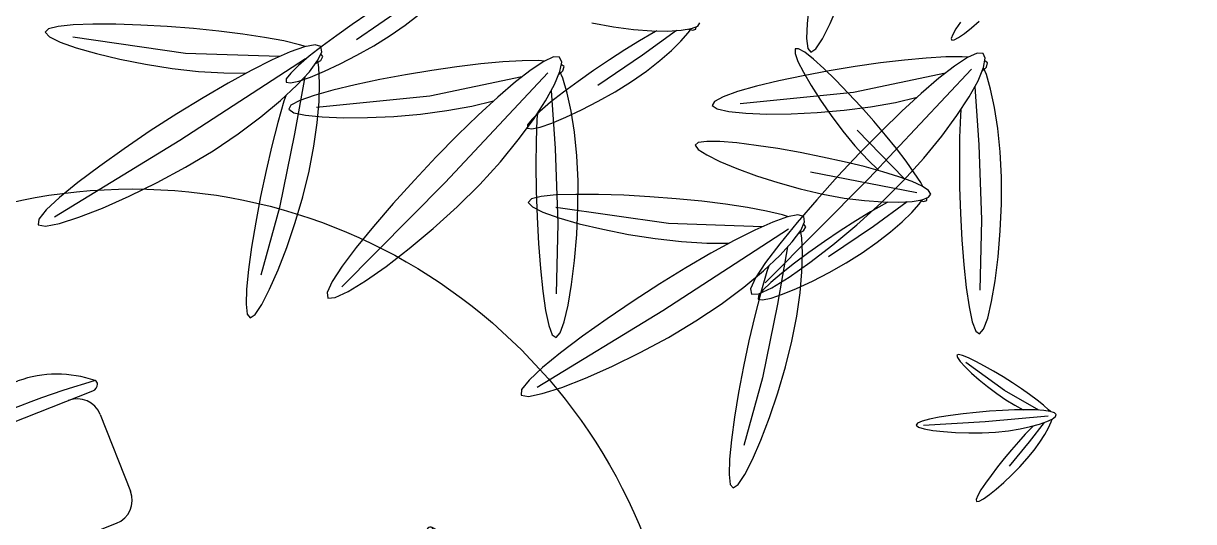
# Model space of a CAD drawing. Extents: x 302512 to 1034855, y -184136 to 410364.
# Drawn here: x 569198 to 572390, y 315638 to 316998 of the extents above; entities that cross this region are included whole.
import ezdxf

# ---------------------------------------------------------------- set-up
doc = ezdxf.new("R2010")
doc.units = 0
doc.header["$MEASUREMENT"] = 0
for name, color, linetype in [('F', 5, 'Continuous'), ('PUB_TEXT', 7, 'Continuous'), ('坐椅', 7, 'Continuous'), ('建筑', 2, 'Continuous'), ('树', 80, 'Continuous'), ('绿化', 97, 'Continuous'), ('绿地', 3, 'Continuous')]:
    doc.layers.add(name, color=color, linetype=linetype)
doc.styles.add('DIM_FONT', font='SIMPLEX.shx', dxfattribs={"width": 0.8})

# ---------------------------------------------------------------- blocks, each defined once
blk = doc.blocks.new('M_C26ZLR')
for p, q in [((-57.5, 1023.5), (41.6, 1023.5)), ((-237.9, 923.5), (222.1, 923.5)), ((-232.9, 856), (-232.9, 631)), ((217.1, 856), (217.1, 631)), ((-165.4, 563.5), (149.6, 563.5)), ((-939.3, -237.9), (-939.3, 222.1)), ((-871.8, 217.1), (-646.8, 217.1)), ((856, 217.1), (631, 217.1)), ((923.5, 222.1), (923.5, -237.9)), ((-579.3, -165.4), (-579.3, 149.6)), ((563.5, 149.6), (563.5, -165.4)), ((-1039.3, -57.5), (-1039.3, 41.6)), ((1023.5, 41.6), (1023.5, -57.5)), ((-871.8, -232.9), (-646.8, -232.9)), ((856, -232.9), (631, -232.9)), ((149.6, -579.3), (-165.4, -579.3)), ((-232.9, -871.8), (-232.9, -646.8)), ((217.1, -871.8), (217.1, -646.8)), ((222.1, -939.3), (-237.9, -939.3)), ((41.6, -1039.3), (-57.5, -1039.3))]:
    blk.add_line(p, q)
blk.add_circle((-7.9, -7.9), 500)
for centre, radius, start, end in [((-47.8, 708), 315.6, 91.7651, 130.7265), ((31.9, 708), 315.6, 49.2735, 88.2349), ((-7.9, -1754.4), 2712.7, 84.8023, 95.1977), ((-247.2, 939.6), 10, 130.7265, 202.67), ((-237.9, 943.5), 20, 202.67, 270), ((222.1, 943.5), 20, 270, 337.33), ((231.3, 939.6), 10, 337.33, 49.2735), ((-165.4, 856), 67.5, 90, 180), ((149.6, 856), 67.5, 0, 90), ((-165.4, 631), 67.5, 180, 270), ((149.6, 631), 67.5, 270, 0), ((-723.9, 31.9), 315.6, 139.2735, 178.2349), ((1738.5, -7.9), 2712.7, 174.8023, 185.1977), ((-955.5, 231.3), 10, 67.33, 139.2735), ((-959.3, 222.1), 20, 0, 67.33), ((943.5, 222.1), 20, 112.67, 180), ((939.6, 231.3), 10, 40.7265, 112.67), ((708, 31.9), 315.6, 1.7651, 40.7265), ((-1754.4, -7.9), 2712.7, 354.8023, 5.1977), ((-871.8, 149.6), 67.5, 90, 180), ((-646.8, 149.6), 67.5, 0, 90), ((631, 149.6), 67.5, 90, 180), ((856, 149.6), 67.5, 0, 90), ((-723.9, -47.8), 315.6, 181.7651, 220.7265), ((708, -47.8), 315.6, 319.2735, 358.2349), ((-871.8, -165.4), 67.5, 180, 270), ((-646.8, -165.4), 67.5, 270, 0), ((631, -165.4), 67.5, 180, 270), ((856, -165.4), 67.5, 270, 0), ((-955.5, -247.2), 10, 220.7265, 292.67), ((-959.3, -237.9), 20, 292.67, 0), ((943.5, -237.9), 20, 180, 247.33), ((939.6, -247.2), 10, 247.33, 319.2735), ((-165.4, -646.8), 67.5, 90, 180), ((149.6, -646.8), 67.5, 0, 90), ((-165.4, -871.8), 67.5, 180, 270), ((149.6, -871.8), 67.5, 270, 0), ((-247.2, -955.5), 10, 157.33, 229.2735), ((-237.9, -959.3), 20, 90, 157.33), ((222.1, -959.3), 20, 22.67, 90), ((231.3, -955.5), 10, 310.7265, 22.67), ((-47.8, -723.9), 315.6, 229.2735, 268.2349), ((-7.9, 1738.5), 2712.7, 264.8023, 275.1977), ((31.9, -723.9), 315.6, 271.7651, 310.7265)]:
    blk.add_arc(centre, radius, start, end)
at = {"width": 0.8, "flags": 9}
for tag in ['XSIZE', 'YSIZE']:
    blk.add_attdef(tag, (0, 0), '', height=0.5, dxfattribs=at)
blk = doc.blocks.new('_F43BVI')
at = {"layer": '绿地'}
for p, q in [((0.4343, 0.5825), (0.4285, 0.5959)), ((0.4891, 0.589), (0.4849, 0.5862)), ((0.4945, 0.5855), (0.4891, 0.589)), ((0.4387, 0.5705), (0.4343, 0.5825)), ((0.5045, 0.5821), (0.4939, 0.5812)), ((0.498, 0.5777), (0.4945, 0.5855)), ((0.5266, 0.5814), (0.5045, 0.5821)), ((0.5531, 0.5787), (0.5266, 0.5814)), ((0.5833, 0.5739), (0.5531, 0.5787)), ((0.6164, 0.5667), (0.5833, 0.5739)), ((0.4213, 0.5702), (0.4286, 0.561)), ((0.4286, 0.561), (0.4348, 0.5542)), ((0.4417, 0.5607), (0.4387, 0.5705)), ((0.443, 0.5537), (0.4417, 0.5607)), ((0.4695, 0.557), (0.4624, 0.5345)), ((0.4728, 0.5651), (0.4695, 0.557)), ((0.4905, 0.5641), (0.5943, 0.3752)), ((0.516, 0.5609), (0.5969, 0.5404)), ((0.6516, 0.5571), (0.6164, 0.5667)), ((0.6879, 0.5452), (0.6516, 0.5571)), ((0.4348, 0.5542), (0.4395, 0.5504)), ((0.4395, 0.5504), (0.4423, 0.5501)), ((0.4423, 0.5501), (0.443, 0.5537)), ((0.5969, 0.5404), (0.7008, 0.5108)), ((0.724, 0.5316), (0.6879, 0.5452)), ((0.4624, 0.5345), (0.4553, 0.5074)), ((0.4844, 0.5268), (0.47, 0.3927)), ((0.5412, 0.5317), (0.5489, 0.5285)), ((0.5489, 0.5285), (0.5786, 0.5175)), ((0.7586, 0.517), (0.724, 0.5316)), ((0.4553, 0.5074), (0.4483, 0.4766)), ((0.5786, 0.5175), (0.6113, 0.5065)), ((0.6113, 0.5065), (0.6464, 0.4955)), ((0.7008, 0.5108), (0.796, 0.4771)), ((0.79, 0.5023), (0.7586, 0.517)), ((0.9863, 0.5043), (0.9443, 0.4663)), ((0.9718, 0.5064), (0.9609, 0.4987)), ((0.9816, 0.5129), (0.9718, 0.5064)), ((0.9986, 0.5143), (0.9783, 0.4261)), ((0.9901, 0.5179), (0.9816, 0.5129)), ((0.9934, 0.5195), (0.9901, 0.5179)), ((1.008, 0.516), (1.0045, 0.5187)), ((1.0057, 0.5062), (1.0253, 0.4771)), ((1.0148, 0.5096), (1.008, 0.516)), ((1.0224, 0.5014), (1.0148, 0.5096)), ((0.6464, 0.4955), (0.6828, 0.485)), ((0.8169, 0.4881), (0.79, 0.5023)), ((0.8378, 0.4755), (0.8169, 0.4881)), ((0.9494, 0.4899), (0.9373, 0.4803)), ((0.9609, 0.4987), (0.9494, 0.4899)), ((1.0054, 0.4899), (1.007, 0.4868)), ((1.0305, 0.4914), (1.0224, 0.5014)), ((1.0388, 0.4799), (1.0305, 0.4914)), ((0.4483, 0.4766), (0.4416, 0.4427)), ((0.502, 0.4455), (0.5046, 0.4774)), ((0.6828, 0.485), (0.7193, 0.4752)), ((0.7193, 0.4752), (0.7543, 0.4667)), ((0.8512, 0.465), (0.8378, 0.4755)), ((0.9373, 0.4803), (0.925, 0.4702)), ((0.9574, 0.464), (0.9691, 0.4739)), ((0.9691, 0.4739), (0.9788, 0.4832)), ((1.007, 0.4868), (1.0132, 0.4751)), ((1.0132, 0.4751), (1.0204, 0.4624)), ((1.0253, 0.4771), (1.0496, 0.4388)), ((1.0471, 0.4671), (1.0388, 0.4799)), ((0.7543, 0.4667), (0.7864, 0.4599)), ((0.7864, 0.4599), (0.8141, 0.4551)), ((0.8141, 0.4551), (0.8359, 0.4528)), ((0.8502, 0.4535), (0.8557, 0.4574)), ((0.8557, 0.4574), (0.8512, 0.465)), ((0.9443, 0.4663), (0.8886, 0.4261)), ((0.913, 0.4598), (0.9018, 0.4497)), ((0.925, 0.4702), (0.913, 0.4598)), ((0.9314, 0.4449), (0.9447, 0.4542)), ((0.9447, 0.4542), (0.9574, 0.464)), ((1.0204, 0.4624), (1.0283, 0.4492)), ((1.0552, 0.4532), (1.0471, 0.4671)), ((0.4416, 0.4427), (0.4353, 0.4065)), ((0.4971, 0.4094), (0.502, 0.4455)), ((0.6065, 0.44), (0.5873, 0.434)), ((0.6229, 0.4443), (0.6065, 0.44)), ((0.6291, 0.4454), (0.6229, 0.4443)), ((0.6465, 0.4349), (0.6499, 0.44)), ((0.6499, 0.4446), (0.6466, 0.4461)), ((0.6516, 0.4326), (0.647, 0.4388)), ((0.6499, 0.44), (0.6499, 0.4446)), ((0.8359, 0.4528), (0.8502, 0.4535)), ((0.8918, 0.4401), (0.8836, 0.4317)), ((0.9018, 0.4497), (0.8918, 0.4401)), ((0.9182, 0.4363), (0.9314, 0.4449)), ((1.0283, 0.4492), (1.0368, 0.4357)), ((1.0627, 0.4388), (1.0552, 0.4532)), ((1.0694, 0.4245), (1.0627, 0.4388)), ((0.6102, 0.4237), (0.5229, 0.3811)), ((0.5658, 0.4265), (0.5425, 0.4176)), ((0.6353, 0.4343), (0.5598, 0.2987)), ((0.5873, 0.434), (0.5658, 0.4265)), ((0.6597, 0.4189), (0.6516, 0.4326)), ((0.8777, 0.4246), (0.8745, 0.4195)), ((0.8836, 0.4317), (0.8777, 0.4246)), ((0.8851, 0.4186), (0.8944, 0.4229)), ((0.8944, 0.4229), (0.9057, 0.4289)), ((0.9057, 0.4289), (0.9182, 0.4363)), ((0.9783, 0.4261), (0.956, 0.3402)), ((1.0368, 0.4357), (1.0455, 0.4225)), ((1.0455, 0.4225), (1.0541, 0.41)), ((1.0752, 0.4111), (1.0694, 0.4245)), ((0.3655, 0.3915), (0.3428, 0.4117)), ((0.4353, 0.4065), (0.4296, 0.369)), ((0.49, 0.3719), (0.4971, 0.4094)), ((0.5181, 0.4076), (0.493, 0.3967)), ((0.5425, 0.4176), (0.5181, 0.4076)), ((0.6431, 0.4175), (0.6616, 0.3603)), ((0.6682, 0.4017), (0.6597, 0.4189)), ((0.8745, 0.4195), (0.8746, 0.4167)), ((0.8746, 0.4167), (0.8782, 0.4165)), ((0.8782, 0.4165), (0.8851, 0.4186)), ((1.0541, 0.41), (1.0622, 0.3989)), ((1.0797, 0.3992), (1.0752, 0.4111)), ((0.3828, 0.3742), (0.3655, 0.3915)), ((0.47, 0.3927), (0.4349, 0.2329)), ((0.493, 0.3967), (0.4683, 0.3854)), ((0.5674, 0.3819), (0.5879, 0.3925)), ((0.6349, 0.3909), (0.6359, 0.385)), ((0.6768, 0.3814), (0.6682, 0.4017)), ((1.0622, 0.3989), (1.0695, 0.3896)), ((1.0695, 0.3896), (1.0757, 0.3828)), ((1.0827, 0.3894), (1.0797, 0.3992)), ((1.0839, 0.3823), (1.0827, 0.3894)), ((0.3292, 0.3714), (0.3549, 0.3601)), ((0.3933, 0.3608), (0.3828, 0.3742)), ((0.445, 0.374), (0.424, 0.363)), ((0.4683, 0.3854), (0.445, 0.374)), ((0.4812, 0.3342), (0.49, 0.3719)), ((0.5179, 0.361), (0.5435, 0.371)), ((0.5435, 0.371), (0.5674, 0.3819)), ((0.5943, 0.3752), (0.6908, 0.1874)), ((0.6359, 0.385), (0.6406, 0.3627)), ((0.6851, 0.3585), (0.6768, 0.3814)), ((1.0757, 0.3828), (1.0804, 0.379)), ((1.0804, 0.379), (1.0832, 0.3787)), ((1.0832, 0.3787), (1.0839, 0.3823)), ((0.3549, 0.3601), (0.3755, 0.3527)), ((0.3958, 0.3524), (0.3933, 0.3608)), ((0.4065, 0.353), (0.3934, 0.3443)), ((0.424, 0.363), (0.4065, 0.353)), ((0.4296, 0.369), (0.4248, 0.3316)), ((0.4916, 0.3519), (0.5179, 0.361)), ((0.6406, 0.3627), (0.6464, 0.3385)), ((0.6616, 0.3603), (0.6833, 0.2856)), ((0.6927, 0.3334), (0.6851, 0.3585)), ((0.3755, 0.3527), (0.3896, 0.3499)), ((0.3857, 0.3373), (0.3845, 0.3326)), ((0.3934, 0.3443), (0.3857, 0.3373)), ((0.3896, 0.3499), (0.3958, 0.3524)), ((0.4201, 0.3334), (0.4415, 0.3379)), ((0.4415, 0.3379), (0.4657, 0.3442)), ((0.4657, 0.3442), (0.4916, 0.3519)), ((0.6464, 0.3385), (0.6531, 0.3129)), ((0.3845, 0.3326), (0.3905, 0.3305)), ((0.3905, 0.3305), (0.4027, 0.3308)), ((0.4027, 0.3308), (0.4201, 0.3334)), ((0.4248, 0.3316), (0.4209, 0.2957)), ((0.4713, 0.2981), (0.4812, 0.3342)), ((0.6993, 0.3067), (0.6927, 0.3334)), ((0.6531, 0.3129), (0.6606, 0.2867)), ((0.7048, 0.2794), (0.6993, 0.3067)), ((0.4209, 0.2957), (0.4183, 0.263)), ((0.4608, 0.265), (0.4713, 0.2981)), ((0.6606, 0.2867), (0.6687, 0.2607)), ((0.7092, 0.2527), (0.7048, 0.2794)), ((0.4183, 0.263), (0.4172, 0.2349)), ((0.4503, 0.2365), (0.4608, 0.265)), ((0.6321, 0.2678), (0.6273, 0.2661)), ((0.6366, 0.2631), (0.6321, 0.2678)), ((0.6454, 0.2574), (0.6349, 0.2591)), ((0.638, 0.2547), (0.6366, 0.2631)), ((0.6667, 0.2515), (0.6454, 0.2574)), ((0.6687, 0.2607), (0.6769, 0.2361)), ((0.7122, 0.2279), (0.7092, 0.2527)), ((0.4404, 0.2141), (0.4503, 0.2365)), ((0.6054, 0.2414), (0.5932, 0.2213)), ((0.6106, 0.2485), (0.6054, 0.2414)), ((0.6275, 0.2433), (0.6831, 0.0351)), ((0.6918, 0.2425), (0.6667, 0.2515)), ((0.6769, 0.2361), (0.685, 0.2139)), ((0.72, 0.2306), (0.6918, 0.2425)), ((0.4172, 0.2349), (0.4177, 0.2131)), ((0.5932, 0.2213), (0.5798, 0.1967)), ((0.6515, 0.2341), (0.7252, 0.1948)), ((0.7139, 0.2061), (0.7122, 0.2279)), ((0.7504, 0.2157), (0.72, 0.2306)), ((0.3134, 0.2056), (0.3101, 0.2071)), ((0.3133, 0.201), (0.3134, 0.2056)), ((0.4177, 0.2131), (0.4202, 0.1989)), ((0.4318, 0.1995), (0.4404, 0.2141)), ((0.6127, 0.2085), (0.5666, 0.0817)), ((0.685, 0.2139), (0.6927, 0.1952)), ((0.7142, 0.1885), (0.7139, 0.2061)), ((0.7822, 0.198), (0.7504, 0.2157)), ((0.3099, 0.1959), (0.3133, 0.201)), ((0.315, 0.1936), (0.3105, 0.1998)), ((0.3231, 0.1799), (0.315, 0.1936)), ((0.4202, 0.1989), (0.4249, 0.1941)), ((0.4249, 0.1941), (0.4318, 0.1995)), ((0.5798, 0.1967), (0.5656, 0.1684)), ((0.669, 0.1997), (0.6757, 0.1948)), ((0.6757, 0.1948), (0.7019, 0.177)), ((0.6927, 0.1952), (0.6996, 0.181)), ((0.7129, 0.1763), (0.7142, 0.1885)), ((0.7252, 0.1948), (0.819, 0.1413)), ((0.8146, 0.1778), (0.7822, 0.198)), ((0.3065, 0.1785), (0.325, 0.1213)), ((0.3316, 0.1627), (0.3231, 0.1799)), ((0.5656, 0.1684), (0.551, 0.1371)), ((0.6996, 0.181), (0.7055, 0.1725)), ((0.7019, 0.177), (0.7311, 0.1584)), ((0.7055, 0.1725), (0.71, 0.1707)), ((0.71, 0.1707), (0.7129, 0.1763)), ((0.8465, 0.1559), (0.8146, 0.1778)), ((0.2983, 0.1519), (0.2994, 0.146)), ((0.3402, 0.1424), (0.3316, 0.1627)), ((0.6103, 0.1254), (0.6205, 0.1558)), ((0.7311, 0.1584), (0.7624, 0.1394)), ((0.8765, 0.1334), (0.8465, 0.1559)), ((0.2994, 0.146), (0.3041, 0.1237)), ((0.3485, 0.1195), (0.3402, 0.1424)), ((0.551, 0.1371), (0.5363, 0.1035)), ((0.7624, 0.1394), (0.7953, 0.1205)), ((0.819, 0.1413), (0.9033, 0.0858)), ((0.3041, 0.1237), (0.3098, 0.0995)), ((0.325, 0.1213), (0.3467, 0.0466)), ((0.3561, 0.0944), (0.3485, 0.1195)), ((0.5969, 0.0915), (0.6103, 0.1254)), ((0.7953, 0.1205), (0.8284, 0.1023)), ((0.9035, 0.1116), (0.8765, 0.1334)), ((0.5363, 0.1035), (0.5218, 0.0684)), ((0.8284, 0.1023), (0.8604, 0.0857)), ((0.9263, 0.0915), (0.9035, 0.1116)), ((0.3098, 0.0995), (0.3165, 0.074)), ((0.3627, 0.0677), (0.3561, 0.0944)), ((0.5811, 0.0568), (0.5969, 0.0915)), ((0.8604, 0.0857), (0.8899, 0.0713)), ((0.9435, 0.0742), (0.9263, 0.0915)), ((0.3165, 0.074), (0.3241, 0.0477)), ((0.3683, 0.0404), (0.3627, 0.0677)), ((0.5666, 0.0817), (0.4943, -0.065)), ((0.5218, 0.0684), (0.5081, 0.0332)), ((0.8899, 0.0713), (0.9157, 0.0601)), ((0.954, 0.0608), (0.9435, 0.0742)), ((0.5635, 0.0223), (0.5811, 0.0568)), ((0.9157, 0.0601), (0.9363, 0.0527)), ((0.9363, 0.0527), (0.9503, 0.0498)), ((0.9503, 0.0498), (0.9566, 0.0524)), ((0.9566, 0.0524), (0.954, 0.0608)), ((0.3241, 0.0477), (0.3321, 0.0217)), ((0.3726, 0.0137), (0.3683, 0.0404)), ((0.6831, 0.0351), (0.7319, -0.1704)), ((0.3321, 0.0217), (0.3403, -0.0029)), ((0.5081, 0.0332), (0.4957, -0.0006)), ((0.5452, -0.0104), (0.5635, 0.0223)), ((0.3058, 0.0091), (0.3015, 0.0063)), ((0.3112, 0.0057), (0.3058, 0.0091)), ((0.3211, 0.0022), (0.3105, 0.0014)), ((0.3146, -0.0022), (0.3112, 0.0057)), ((0.3432, 0.0016), (0.3211, 0.0022)), ((0.3698, -0.0011), (0.3432, 0.0016)), ((0.3756, -0.0111), (0.3726, 0.0137)), ((0.2895, -0.0148), (0.2862, -0.0229)), ((0.3071, -0.0158), (0.4109, -0.2047)), ((0.3403, -0.0029), (0.3484, -0.0251)), ((0.4, -0.006), (0.3698, -0.0011)), ((0.3773, -0.0329), (0.3756, -0.0111)), ((0.4331, -0.0132), (0.4, -0.006)), ((0.4682, -0.0227), (0.4331, -0.0132)), ((0.4957, -0.0006), (0.4854, -0.0318)), ((0.5271, -0.04), (0.5452, -0.0104)), ((0.2862, -0.0229), (0.2791, -0.0454)), ((0.3326, -0.019), (0.4136, -0.0395)), ((0.3484, -0.0251), (0.3561, -0.0438)), ((0.3776, -0.0505), (0.3773, -0.0329)), ((0.5045, -0.0347), (0.4682, -0.0227)), ((0.4854, -0.0318), (0.4776, -0.0588)), ((0.2791, -0.0454), (0.272, -0.0724)), ((0.3561, -0.0438), (0.3631, -0.058)), ((0.3578, -0.0482), (0.3656, -0.0514)), ((0.4136, -0.0395), (0.5175, -0.0691)), ((0.5407, -0.0483), (0.5045, -0.0347)), ((0.5101, -0.0652), (0.5271, -0.04)), ((0.5752, -0.0629), (0.5407, -0.0483)), ((0.3011, -0.0531), (0.2866, -0.1872)), ((0.3631, -0.058), (0.3689, -0.0665)), ((0.3656, -0.0514), (0.3953, -0.0623)), ((0.3689, -0.0665), (0.3734, -0.0683)), ((0.3734, -0.0683), (0.3763, -0.0626)), ((0.3763, -0.0626), (0.3776, -0.0505)), ((0.3953, -0.0623), (0.428, -0.0734)), ((0.4776, -0.0588), (0.4729, -0.0801)), ((0.4952, -0.0845), (0.5101, -0.0652)), ((0.6067, -0.0776), (0.5752, -0.0629)), ((0.272, -0.0724), (0.265, -0.1033)), ((0.428, -0.0734), (0.463, -0.0844)), ((0.4729, -0.0801), (0.472, -0.0945)), ((0.5175, -0.0691), (0.6126, -0.1027)), ((0.6336, -0.0917), (0.6067, -0.0776)), ((0.463, -0.0844), (0.4995, -0.0949)), ((0.472, -0.0945), (0.4753, -0.1003)), ((0.4753, -0.1003), (0.4833, -0.0967)), ((0.4833, -0.0967), (0.4952, -0.0845)), ((0.4995, -0.0949), (0.5359, -0.1046)), ((0.6544, -0.1044), (0.6336, -0.0917)), ((0.265, -0.1033), (0.2583, -0.1372)), ((0.3186, -0.1343), (0.3213, -0.1024)), ((0.5359, -0.1046), (0.571, -0.1131)), ((0.571, -0.1131), (0.6031, -0.12)), ((0.6678, -0.1149), (0.6544, -0.1044)), ((0.6723, -0.1224), (0.6678, -0.1149)), ((0.3137, -0.1704), (0.3186, -0.1343)), ((0.6031, -0.12), (0.6308, -0.1247)), ((0.6308, -0.1247), (0.6525, -0.127)), ((0.6525, -0.127), (0.6669, -0.1264)), ((0.6669, -0.1264), (0.6723, -0.1224)), ((0.2583, -0.1372), (0.252, -0.1733)), ((0.1783, -0.1895), (0.17, -0.1666)), ((0.252, -0.1733), (0.2463, -0.2108)), ((0.3067, -0.208), (0.3137, -0.1704)), ((0.1548, -0.1877), (0.1765, -0.2624)), ((0.1859, -0.2146), (0.1783, -0.1895)), ((0.2866, -0.1872), (0.2515, -0.3469)), ((0.1926, -0.2413), (0.1859, -0.2146)), ((0.2463, -0.2108), (0.2414, -0.2483)), ((0.2979, -0.2456), (0.3067, -0.208)), ((0.4109, -0.2047), (0.5075, -0.3925)), ((0.1464, -0.2351), (0.1539, -0.2613)), ((0.1981, -0.2686), (0.1926, -0.2413)), ((0.2414, -0.2483), (0.2376, -0.2841)), ((0.2879, -0.2818), (0.2979, -0.2456)), ((0.1539, -0.2613), (0.1619, -0.2873)), ((0.2024, -0.2953), (0.1981, -0.2686)), ((0.2376, -0.2841), (0.2349, -0.3169)), ((0.2774, -0.3149), (0.2879, -0.2818)), ((0.1619, -0.2873), (0.1701, -0.3119)), ((0.2054, -0.3201), (0.2024, -0.2953)), ((0.1701, -0.3119), (0.1783, -0.3341)), ((0.1848, -0.3157), (0.18, -0.3174)), ((0.1892, -0.3203), (0.1848, -0.3157)), ((0.2349, -0.3169), (0.2338, -0.3449)), ((0.2669, -0.3434), (0.2774, -0.3149)), ((0.1632, -0.335), (0.1581, -0.3421)), ((0.1783, -0.3341), (0.1859, -0.3528)), ((0.198, -0.3261), (0.1875, -0.3243)), ((0.1907, -0.3288), (0.1892, -0.3203)), ((0.2194, -0.332), (0.198, -0.3261)), ((0.2071, -0.3419), (0.2054, -0.3201)), ((0.2445, -0.3409), (0.2194, -0.332)), ((0.1581, -0.3421), (0.1458, -0.3622)), ((0.1801, -0.3402), (0.2357, -0.5484)), ((0.1859, -0.3528), (0.1929, -0.367)), ((0.2041, -0.3494), (0.2778, -0.3887)), ((0.2074, -0.3595), (0.2071, -0.3419)), ((0.2338, -0.3449), (0.2344, -0.3668)), ((0.2726, -0.3529), (0.2445, -0.3409)), ((0.2571, -0.3657), (0.2669, -0.3434)), ((0.1458, -0.3622), (0.1325, -0.3868)), ((0.1929, -0.367), (0.1987, -0.3755)), ((0.2061, -0.3717), (0.2074, -0.3595)), ((0.2344, -0.3668), (0.2369, -0.3809)), ((0.2484, -0.3804), (0.2571, -0.3657)), ((0.303, -0.3678), (0.2726, -0.3529)), ((0.3349, -0.3855), (0.303, -0.3678)), ((0.1654, -0.375), (0.1192, -0.5017)), ((0.1987, -0.3755), (0.2032, -0.3773)), ((0.2032, -0.3773), (0.2061, -0.3717)), ((0.2216, -0.3838), (0.2284, -0.3887)), ((0.2369, -0.3809), (0.2415, -0.3858)), ((0.2415, -0.3858), (0.2484, -0.3804)), ((0.3673, -0.4057), (0.3349, -0.3855)), ((0.1325, -0.3868), (0.1183, -0.4151)), ((0.2284, -0.3887), (0.2546, -0.4065)), ((0.2778, -0.3887), (0.3716, -0.4422)), ((0.1183, -0.4151), (0.1037, -0.4464)), ((0.2546, -0.4065), (0.2837, -0.425)), ((0.3991, -0.4276), (0.3673, -0.4057)), ((0.163, -0.4581), (0.1732, -0.4277)), ((0.2837, -0.425), (0.3151, -0.4441)), ((0.4292, -0.45), (0.3991, -0.4276)), ((0.1037, -0.4464), (0.0889, -0.48)), ((0.3151, -0.4441), (0.348, -0.463)), ((0.3716, -0.4422), (0.4559, -0.4977)), ((0.4562, -0.4719), (0.4292, -0.45)), ((0.1496, -0.4919), (0.163, -0.4581)), ((0.348, -0.463), (0.3811, -0.4812)), ((0.0889, -0.48), (0.0744, -0.515)), ((0.3811, -0.4812), (0.4131, -0.4978)), ((0.4789, -0.492), (0.4562, -0.4719)), ((0.1192, -0.5017), (0.047, -0.6484)), ((0.1337, -0.5267), (0.1496, -0.4919)), ((0.4131, -0.4978), (0.4426, -0.5121)), ((0.4962, -0.5093), (0.4789, -0.492)), ((0.0744, -0.515), (0.0607, -0.5502)), ((0.4426, -0.5121), (0.4683, -0.5234)), ((0.5067, -0.5227), (0.4962, -0.5093)), ((0.1162, -0.5612), (0.1337, -0.5267)), ((0.4683, -0.5234), (0.4889, -0.5308)), ((0.4889, -0.5308), (0.503, -0.5336)), ((0.503, -0.5336), (0.5092, -0.5311)), ((0.5092, -0.5311), (0.5067, -0.5227)), ((0.0607, -0.5502), (0.0484, -0.5841)), ((0.2357, -0.5484), (0.2846, -0.7538)), ((0.0979, -0.5939), (0.1162, -0.5612)), ((0.0484, -0.5841), (0.038, -0.6153)), ((0.0798, -0.6235), (0.0979, -0.5939)), ((0.038, -0.6153), (0.0302, -0.6423)), ((0.0628, -0.6487), (0.0798, -0.6235)), ((0.0302, -0.6423), (0.0256, -0.6636)), ((0.0478, -0.668), (0.0628, -0.6487)), ((0.0256, -0.6636), (0.0246, -0.6779)), ((0.0359, -0.6802), (0.0478, -0.668)), ((0.0246, -0.6779), (0.028, -0.6838)), ((0.028, -0.6838), (0.0359, -0.6802))]:
    blk.add_line(p, q, dxfattribs=at)
for points in [[(0.5556, 0.374), (0.5774, 0.334), (0.6, 0.2947), (0.6224, 0.2577), (0.6437, 0.2246), (0.6631, 0.197), (0.6795, 0.1765), (0.6922, 0.1648), (0.7002, 0.1636), (0.7028, 0.1737), (0.7004, 0.194), (0.6935, 0.2225), (0.6828, 0.2574), (0.6688, 0.2966), (0.652, 0.3383), (0.633, 0.3806), (0.6124, 0.4217), (0.5909, 0.4597), (0.569, 0.4939), (0.5476, 0.5237), (0.5275, 0.5486), (0.5093, 0.568), (0.4938, 0.5813), (0.4819, 0.5879), (0.4742, 0.5872), (0.4713, 0.579), (0.473, 0.5637), (0.4788, 0.5424), (0.4884, 0.5158), (0.5013, 0.4848), (0.517, 0.4503), (0.5353, 0.413)], [(0.9658, 0.4365), (0.9615, 0.4179), (0.9576, 0.3993), (0.9543, 0.3814), (0.9517, 0.365), (0.95, 0.351), (0.9495, 0.34), (0.9502, 0.3328), (0.9523, 0.3302), (0.956, 0.3326), (0.9609, 0.3396), (0.9667, 0.3505), (0.9731, 0.3644), (0.9797, 0.3806), (0.9861, 0.3984), (0.992, 0.4169), (0.997, 0.4356), (1.0009, 0.4535), (1.0036, 0.4703), (1.0052, 0.4857), (1.0059, 0.4991), (1.0056, 0.5102), (1.0045, 0.5187), (1.0026, 0.5241), (1, 0.5261), (0.9968, 0.5243), (0.993, 0.5191), (0.9889, 0.5108), (0.9845, 0.4998), (0.9798, 0.4864), (0.9751, 0.4712), (0.9704, 0.4544)], [(0.5443, 0.3218), (0.5283, 0.2932), (0.5129, 0.2644), (0.4989, 0.2365), (0.4869, 0.2109), (0.4775, 0.1885), (0.4713, 0.1706), (0.469, 0.1585), (0.4713, 0.1531), (0.4785, 0.1554), (0.4899, 0.1646), (0.5047, 0.1797), (0.5218, 0.1996), (0.5404, 0.2232), (0.5594, 0.2494), (0.578, 0.2771), (0.5951, 0.3054), (0.61, 0.3331), (0.6225, 0.3595), (0.6325, 0.384), (0.64, 0.4058), (0.6449, 0.4243), (0.6471, 0.4388), (0.6465, 0.4486), (0.6432, 0.453), (0.637, 0.4517), (0.6284, 0.4448), (0.6176, 0.4331), (0.6051, 0.4171), (0.5911, 0.3974), (0.576, 0.3745), (0.5603, 0.3491)], [(0.6452, 0.0431), (0.6569, -0.0009), (0.6694, -0.0444), (0.6823, -0.0857), (0.6951, -0.123), (0.7073, -0.1544), (0.7183, -0.1782), (0.7279, -0.1926), (0.7353, -0.1957), (0.7403, -0.1865), (0.7428, -0.1662), (0.743, -0.1369), (0.7409, -0.1005), (0.7366, -0.0591), (0.7303, -0.0145), (0.722, 0.0311), (0.7118, 0.0758), (0.7, 0.1179), (0.6869, 0.1563), (0.6733, 0.1904), (0.6597, 0.2194), (0.6467, 0.2426), (0.6349, 0.2592), (0.6248, 0.2684), (0.6172, 0.2696), (0.6124, 0.2623), (0.6104, 0.2472), (0.611, 0.225), (0.6139, 0.1969), (0.619, 0.1638), (0.6261, 0.1264), (0.6349, 0.0859)], [(0.3722, -0.2059), (0.3941, -0.2458), (0.4167, -0.2851), (0.4391, -0.3222), (0.4604, -0.3553), (0.4797, -0.3829), (0.4962, -0.4033), (0.5088, -0.415), (0.5168, -0.4163), (0.5194, -0.4061), (0.517, -0.3858), (0.5102, -0.3573), (0.4995, -0.3225), (0.4854, -0.2833), (0.4686, -0.2415), (0.4496, -0.1992), (0.4291, -0.1582), (0.4075, -0.1202), (0.3856, -0.086), (0.3643, -0.0561), (0.3441, -0.0312), (0.3259, -0.0119), (0.3105, 0.0014), (0.2986, 0.008), (0.2908, 0.0073), (0.2879, -0.0009), (0.2896, -0.0161), (0.2955, -0.0374), (0.305, -0.064), (0.3179, -0.095), (0.3337, -0.1296), (0.3519, -0.1668)], [(0.1979, -0.5404), (0.2095, -0.5844), (0.2221, -0.6279), (0.235, -0.6692), (0.2477, -0.7065), (0.2599, -0.7379), (0.271, -0.7617), (0.2805, -0.7761), (0.2879, -0.7792), (0.2929, -0.77), (0.2955, -0.7497), (0.2956, -0.7204), (0.2935, -0.684), (0.2893, -0.6425), (0.2829, -0.598), (0.2747, -0.5524), (0.2645, -0.5076), (0.2526, -0.4656), (0.2396, -0.4271), (0.226, -0.393), (0.2123, -0.3641), (0.1993, -0.3409), (0.1875, -0.3243), (0.1775, -0.3151), (0.1699, -0.3138), (0.1651, -0.3212), (0.1631, -0.3363), (0.1636, -0.3584), (0.1666, -0.3865), (0.1717, -0.4197), (0.1787, -0.457), (0.1875, -0.4976)]]:
    blk.add_lwpolyline(points, close=True, dxfattribs=at)
blk.add_lwpolyline([(0.2585, 0.0664), (0.2734, 0.0941), (0.2859, 0.1205), (0.296, 0.145), (0.3034, 0.1668), (0.3083, 0.1853), (0.3105, 0.1998), (0.3099, 0.2096), (0.3066, 0.214)], dxfattribs=at)
at = {"style": 'DIM_FONT', "width": 0.7, "flags": 9}
for tag in ['YSIZE', 'XSIZE']:
    blk.add_attdef(tag, (0, 0), '', height=0.5, dxfattribs=at)
blk = doc.blocks.new('ZU')
at = {"layer": '绿地', "xscale": 1.5, "yscale": 1.5, "zscale": 0.001, "rotation": 260.5308552460376}
blk.add_blockref('_F43BVI', (-0.8522, 0.1655), dxfattribs=at)
blk = doc.blocks.new('A$C0B5A7686')
at = {"layer": '树', "linetype": 'ByBlock', "xscale": 640, "yscale": 640, "zscale": 640, "rotation": 151.15692544915}
blk.add_blockref('ZU', (642.8, 1492.6), dxfattribs=at)
blk = doc.blocks.new('A$C750B0621')
at = {"layer": '树'}
blk.add_blockref('A$C0B5A7686', (0, 0), dxfattribs=at)
blk = doc.blocks.new('A$C5AB93D8E')
at = {"layer": '绿化', "xscale": 0.8, "yscale": 0.8, "zscale": 0.8}
blk.add_blockref('A$C750B0621', (0, 0), dxfattribs=at)
blk = doc.blocks.new('A$C68DB62A4')
at = {"layer": '绿化', "rotation": 236.3690562220917}
blk.add_blockref('A$C5AB93D8E', (801.7, 2393.5), dxfattribs=at)
blk = doc.blocks.new('_F37GYG')
at = {"layer": '绿化', "linetype": 'ByBlock', "xscale": 0.2867748092958204, "yscale": 0.2867748092958204, "zscale": 0.2867748092958204}
blk.add_blockref('A$C68DB62A4', (-306.06, -300.5), dxfattribs=at)
at = {"style": 'DIM_FONT', "width": 0.8, "flags": 9}
for tag in ['YSIZE', 'XSIZE']:
    blk.add_attdef(tag, (0, 0), '', height=0.5, dxfattribs=at)

msp = doc.modelspace()

# ---------------------------------------------------------------- hatches: boundary and pattern name
at = {"linetype": 'ByBlock', "lineweight": 5}
h = msp.add_hatch(color=256, dxfattribs=at)
h.paths.add_polyline_path([(522592.5, 349253.9), (520797, 349301.4), (520829.7, 350538.8), (522625.3, 350491.3)], flags=16)
h.paths.add_polyline_path([(519829.3, 348499.2), (521552.6, 344814.8), (523659.8, 348397.9)], flags=17)
edge = h.paths.add_edge_path()
edge.add_line((572984.2, 342026.3), (375866.6, 347237.3))
edge.add_line((522608.4, 351499.9), (519298.7, 226302.4))

# ---------------------------------------------------------------- linework, layer by layer
at = {"layer": 'F'}
for points in [[(567670.3, 307062.4, 0.221488), (568233.5, 313871.1, -0.365338), (569991.2, 318729.5, 0.301763), (571912, 322591.5, 0.301763)], [(566274.8, 307101.4, 0.246699), (567107.6, 313455.8, -0.365338), (569391.7, 319769.1, 0.268044), (570742.3, 322106.6, 0.268044)]]:
    msp.add_lwpolyline(points, format="xyb", dxfattribs=at)
at = {"layer": '建筑', "linetype": 'ByBlock'}
msp.add_circle((569495.6, 315046.4), 1500, dxfattribs=at)

# ---------------------------------------------------------------- block references
at = {"layer": 'PUB_TEXT', "linetype": 'ByBlock', "rotation": 291.4399390219763}
msp.add_blockref('M_C26ZLR', (569524.1, 315039.9), dxfattribs=at)
at = {"layer": '坐椅', "xscale": 8.626176000000003, "yscale": 8.626176000000003, "zscale": 8.626176000000003}
msp.add_blockref('_F37GYG', (570432.2, 317106.6), dxfattribs=at)

doc.saveas('drawing.dxf')
